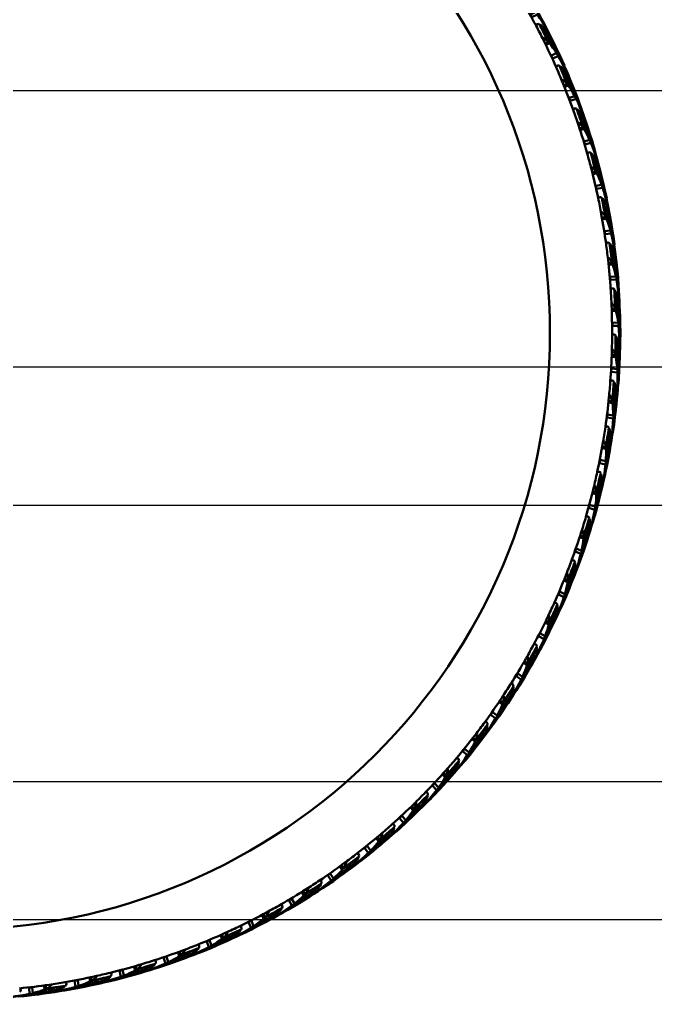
# Model space of a CAD drawing. Header units: millimetres. Extents: x -395 to 4905, y 2401 to 9404.
# Drawn here: x 4179.3 to 4409.3, y 5675.9 to 6029.7 of the extents above; entities that cross this region are included whole.
import ezdxf

# ---------------------------------------------------------------- set-up
doc = ezdxf.new("R2010")
doc.units = ezdxf.units.MM
doc.layers.add('Lineas', color=7, linetype='Continuous')
doc.layers.add('PDF2_Visible (ISO)', color=7, linetype='Continuous')

# ---------------------------------------------------------------- blocks, each defined once
blk = doc.blocks.new('*U11')
at = {"layer": 'Lineas'}
for p, q in [((-350, 25), (350, 25)), ((-350, -25), (350, -25))]:
    blk.add_line(p, q, dxfattribs=at)
blk = doc.blocks.new('*U12')
at = {"layer": 'Lineas', "color": 0, "linetype": 'ByBlock', "lineweight": -2, "transparency": 16777216}
for p in [(0, 3450), (0, 3300), (0, 3150)]:
    blk.add_blockref('*U11', p, dxfattribs=at)
blk = doc.blocks.new('Llanta')
at = {"layer": 'PDF2_Visible (ISO)', "lineweight": 50}
for points in [[(210.85, 111.19, 0.01129), (205.62, 120.6, 0.006136), (202.59, 125.61)], [(215.87, 107.52, 0.012753), (210.11, 118.39), (210.17, 118.39), (211, 117), (211.89, 115.41), (212.84, 113.69), (213.79, 111.92)], [(218.09, 96.22, 0.01129), (213.52, 105.97, 0.006136), (210.86, 111.17)], [(214.55, 108.93), (214.68, 109), (215.25, 108.04), (215.89, 107.03), (216.59, 105.89), (217.28, 104.62, -0.012272), (222.17, 93.82)], [(225.54, 81.06), (225.22, 81.25), (224.84, 81.25), (224.59, 81.06), (224.27, 80.74, -0.006136), (226.19, 75.22)], [(227.28, 81.02, -0.015365), (231.82, 66.9), (231.89, 66.9), (231.13, 69.5), (230.3, 71.92), (229.54, 74.27), (228.78, 76.42), (228.52, 76.36)], [(233.33, 48.76, 0.01129), (230.89, 59.24, 0.006136), (229.37, 64.89)], [(236.16, 32.36, 0.01129), (234.46, 42.99, 0.006136), (233.33, 48.74)], [(237.84, 15.82, 0.01129), (236.88, 26.54, 0.006136), (236.16, 32.34)], [(237.54, 32.11), (237.73, 32.17), (237.98, 31.73), (238.24, 31.15), (238.49, 30.52), (238.74, 29.69, -0.009707), (239.72, 20.4)], [(239.7, -0.97), (239.38, -0.72), (239.06, -0.59), (238.74, -0.59), (238.36, -0.85, -0.006136), (238.27, -6.71)], [(237.22, -23.31, 0.006136), (237.72, -17.48, 0.01129), (238.27, -6.73)], [(232.97, -50.39, 0.01129), (235.01, -39.82, 0.006136), (235.92, -34.04)], [(228.89, -66.51, 0.01129), (231.66, -56.11, 0.006136), (232.97, -50.41)], [(224.9, -82.88), (224.71, -82.5), (224.46, -82.31), (224.14, -82.24), (223.7, -82.31, 0.01129), (227.18, -72.13, 0.006136), (228.89, -66.54)], [(217.41, -97.72, 0.01129), (221.6, -87.8, 0.006136), (223.69, -82.34)], [(207.23, -117.79, 0.006136), (210.05, -112.66, 0.01129), (214.93, -103.06)], [(207.25, -117.74), (207.76, -117.04), (207.89, -117.48), (207.89, -118.12), (207.89, -118.81), (207.7, -119.58), (206.74, -118.94), (206.43, -119.45), (207.57, -120.21), (207.25, -121.16), (206.94, -122.12), (206.49, -123.26), (205.92, -124.4), (204.21, -123.2), (203.63, -124.15), (205.47, -125.42), (204.71, -126.88), (203.95, -128.4), (203, -129.99), (201.98, -131.7), (201.67, -131.45, -0.010116), (196.17, -139.49)], [(192.33, -140.8, 0.01129), (198.49, -131.97, 0.006136), (201.67, -127.06)], [(182.05, -153.87, 0.01129), (188.81, -145.49, 0.006136), (192.32, -140.81)], [(170.87, -166.19, 0.01129), (178.2, -158.31, 0.006136), (182.03, -153.89)], [(178.24, -158.31), (178.87, -157.67), (178.94, -158.12), (178.81, -158.75), (178.62, -159.39), (178.3, -160.15), (177.47, -159.32), (177.03, -159.77), (177.98, -160.78), (177.54, -161.61), (176.97, -162.5), (176.33, -163.45), (175.57, -164.53), (174.11, -162.94), (173.35, -163.77), (174.87, -165.42), (173.92, -166.69), (172.78, -167.96), (171.57, -169.36), (170.24, -170.82), (169.92, -170.5, -0.010116), (162.89, -177.22)], [(158.86, -177.71, 0.01129), (166.72, -170.35, 0.006136), (170.85, -166.21)], [(154.42, -181.58, -0.01129), (146.06, -188.37, -0.006136), (141.41, -191.89), (142.24, -191.39), (142.11, -191.89), (141.92, -192.47), (141.6, -193.04), (141.09, -193.74), (140.46, -192.72), (139.95, -193.1), (140.71, -194.24), (140.08, -194.94), (139.32, -195.77), (138.49, -196.53), (137.54, -197.42), (136.4, -195.58), (135.51, -196.28), (136.71, -198.18), (135.44, -199.2), (134.05, -200.21), (132.59, -201.36), (131, -202.5), (130.74, -202.12)], [(118.43, -206.86, 0.01129), (127.65, -201.3, 0.006136), (132.55, -198.11)], [(103.72, -214.62, 0.01129), (113.3, -209.72, 0.006136), (118.41, -206.87)], [(88.5, -221.33, 0.01129), (98.4, -217.11, 0.006136), (103.7, -214.63)], [(72.85, -226.96, 0.01129), (83.02, -223.44, 0.006136), (88.48, -221.34)], [(51.12, -232.82, 0.006136), (56.82, -231.5, 0.01129), (67.21, -228.69)], [(24.05, -237.15, 0.01129), (34.73, -235.83, 0.006136), (40.51, -234.9)]]:
    blk.add_lwpolyline(points, format="xyb", dxfattribs=at)
for points in [[(214.68, 108.93), (215.06, 109.06), (214.11, 110.84), (213.16, 112.42), (212.27, 113.89), (211.38, 115.22), (209.35, 114.2), (208.84, 115.22), (210.74, 116.17), (209.98, 117.19), (209.22, 118.08), (208.59, 118.9), (207.89, 119.6), (206.68, 119.03), (206.36, 119.54), (207.44, 120.11), (206.81, 120.62), (206.24, 121), (205.73, 121.25), (205.22, 121.44), (205.6, 120.62)], [(210.74, 111.41), (211.32, 111.73)], [(212.08, 111.66), (211.7, 111.79), (211.38, 111.73), (211.06, 111.54), (210.87, 111.22)], [(212.21, 111.41), (212.4, 111.47), (212.78, 111.22), (213.22, 110.77), (213.67, 110.27), (214.24, 109.57)], [(221.79, 93.69), (222.17, 93.82), (221.35, 95.6), (220.46, 97.25), (219.7, 98.77), (218.87, 100.17), (216.84, 99.35), (216.33, 100.36), (218.3, 101.19), (217.6, 102.27), (216.97, 103.22), (216.33, 104.11), (215.76, 104.81), (214.49, 104.3), (214.17, 104.87), (215.32, 105.31), (214.74, 105.89), (214.17, 106.33), (213.67, 106.65), (213.22, 106.84), (213.54, 105.95)], [(220.27, 98.52), (219.19, 101), (218.05, 103.28), (216.97, 105.5), (215.95, 107.54), (215.7, 107.41)], [(217.86, 103.47), (217.92, 103.47), (218.68, 101.95), (219.44, 100.36), (220.27, 98.58), (221.09, 96.74)], [(217.98, 96.49), (218.62, 96.68)], [(219.38, 96.62), (219, 96.74), (218.62, 96.74), (218.36, 96.55), (218.11, 96.23)], [(219.44, 96.36), (219.63, 96.42), (220.01, 96.11), (220.4, 95.6), (220.84, 95.09), (221.35, 94.39)], [(220.27, 98.52), (220.27, 98.52)], [(221.6, 93.69), (221.73, 93.76), (222.3, 92.81), (222.87, 91.73), (223.44, 90.52), (224.08, 89.19)], [(226.62, 82.96), (225.67, 85.44), (224.78, 87.85), (223.82, 90.08), (222.87, 92.23), (222.62, 92.11)], [(227.76, 77.95), (228.14, 78.08), (227.44, 79.92), (226.74, 81.63), (226.05, 83.22), (225.35, 84.68), (223.19, 83.98), (222.81, 85.06), (224.84, 85.69), (224.21, 86.84), (223.63, 87.85), (223.06, 88.74), (222.55, 89.5), (221.22, 89.06), (220.97, 89.69), (222.11, 90.01), (221.6, 90.65), (221.09, 91.15), (220.59, 91.47), (220.14, 91.66), (220.4, 90.84)], [(224.52, 87.98), (224.59, 88.04), (225.22, 86.46), (225.92, 84.81), (226.62, 82.96), (227.32, 81.06)], [(226.62, 82.96), (226.62, 82.96)], [(224.21, 81), (224.78, 81.19)], [(225.67, 80.81), (225.79, 80.87), (226.17, 80.49), (226.55, 80.04), (226.94, 79.41), (227.38, 78.71)], [(227.63, 78.01), (227.76, 78.01), (228.21, 77.06), (228.71, 75.98), (229.22, 74.71), (229.73, 73.38)], [(232.65, 61.88), (233.03, 62.01), (232.46, 63.85), (231.89, 65.63), (231.32, 67.28), (230.68, 68.74), (228.52, 68.23), (228.21, 69.31), (230.24, 69.82), (229.73, 70.96), (229.22, 72.04), (228.71, 72.93), (228.21, 73.76), (226.87, 73.44), (226.68, 74.01), (227.89, 74.33), (227.38, 74.96), (226.87, 75.47), (226.43, 75.85), (225.98, 76.11), (226.24, 75.22)], [(230.11, 72.11), (230.17, 72.17), (230.74, 70.52), (231.25, 68.81), (231.82, 66.96), (232.4, 65)], [(229.28, 65.19), (229.92, 65.31)], [(230.68, 65.12), (230.3, 65.31), (229.98, 65.38), (229.67, 65.19), (229.35, 64.93)], [(230.74, 64.87), (230.94, 64.93), (231.25, 64.55), (231.57, 64.04), (231.95, 63.41), (232.33, 62.65)], [(236.4, 45.5), (236.84, 45.57), (236.33, 47.47), (235.89, 49.31), (235.44, 50.96), (234.94, 52.49), (232.71, 52.11), (232.46, 53.19), (234.55, 53.57), (234.11, 54.77), (233.67, 55.85), (233.28, 56.81), (232.84, 57.69), (231.44, 57.44), (231.32, 58.08), (232.52, 58.27), (232.01, 58.96), (231.57, 59.47), (231.19, 59.92), (230.74, 60.17), (230.87, 59.28)], [(232.52, 61.95), (232.65, 61.95), (233.03, 60.93), (233.41, 59.79), (233.86, 58.58), (234.3, 57.19)], [(235.95, 50.58), (235.38, 53.19), (234.81, 55.73), (234.17, 58.08), (233.54, 60.3), (233.28, 60.23)], [(234.62, 55.92), (234.62, 55.92)], [(236.4, 48.61), (235.95, 50.65), (235.51, 52.49), (235.06, 54.27), (234.62, 55.92)], [(235.95, 50.58), (235.95, 50.58)], [(233.28, 49.06), (233.92, 49.12)], [(234.62, 48.87), (234.3, 49.12), (233.98, 49.12), (233.67, 49.06), (233.35, 48.74)], [(234.68, 48.61), (234.87, 48.68), (235.19, 48.23), (235.51, 47.73), (235.82, 47.09), (236.14, 46.33)], [(239, 28.93), (239.44, 28.93), (239.06, 30.9), (238.74, 32.74), (238.43, 34.39), (238.05, 35.98), (235.82, 35.73), (235.63, 36.87), (237.73, 37.06), (237.41, 38.33), (237.03, 39.41), (236.65, 40.42), (236.27, 41.31), (234.94, 41.12), (234.81, 41.76), (236.01, 41.88), (235.57, 42.58), (235.19, 43.15), (234.81, 43.6), (234.36, 43.92), (234.49, 43.03)], [(236.27, 45.57), (236.4, 45.57), (236.71, 44.55), (237.03, 43.41), (237.35, 42.08), (237.73, 40.68)], [(238.94, 34.01), (238.49, 36.68), (238.11, 39.22), (237.67, 41.57), (237.22, 43.85), (236.9, 43.79)], [(237.92, 39.41), (237.98, 39.41), (238.3, 37.76), (238.62, 35.98), (238.94, 34.08), (239.19, 32.04)], [(236.14, 32.61), (236.78, 32.68)], [(237.48, 32.42), (237.16, 32.61), (236.84, 32.68), (236.52, 32.61), (236.21, 32.36)], [(238.94, 34.01), (238.94, 34.01)], [(238.87, 29), (239, 29), (239.25, 27.92), (239.51, 26.77), (239.76, 25.44), (239.95, 23.98)], [(240.46, 12.17), (240.84, 12.17), (240.65, 14.14), (240.46, 15.98), (240.21, 17.69), (239.95, 19.28), (237.73, 19.22), (237.6, 20.36), (239.76, 20.42), (239.51, 21.63), (239.19, 22.77), (238.87, 23.79), (238.55, 24.74), (237.22, 24.68), (237.16, 25.31), (238.36, 25.31), (237.98, 26.07), (237.6, 26.65), (237.22, 27.15), (236.84, 27.47), (236.9, 26.52)], [(240.71, 17.25), (240.52, 19.92), (240.27, 22.52), (239.95, 24.93), (239.7, 27.22), (239.38, 27.15)], [(240.08, 22.71), (240.14, 22.71), (240.33, 21.06), (240.52, 19.22), (240.71, 17.31), (240.84, 15.28)], [(239.19, 15.73), (238.87, 16.04), (238.55, 16.11), (238.17, 16.04), (237.86, 15.79)], [(237.86, 16.11), (238.49, 16.11)], [(239.19, 15.47), (239.38, 15.47), (239.63, 15.03), (239.82, 14.46), (240.08, 13.82), (240.27, 13)], [(240.71, 17.25), (240.71, 17.25)], [(238.17, 9.95), (238.17, 10.84), (238.55, 10.52), (238.87, 10.01), (239.25, 9.38), (239.51, 8.61), (238.3, 8.68), (238.36, 8.04), (239.7, 7.98), (239.95, 7.09), (240.21, 6.07), (240.4, 4.93), (240.59, 3.66), (238.49, 3.73), (238.49, 2.58), (240.71, 2.52), (240.84, 0.93), (240.97, -0.85), (241.09, -2.69), (241.09, -4.66), (240.71, -4.66)], [(240.27, 12.23), (240.4, 12.23), (240.59, 11.15), (240.78, 9.95), (240.9, 8.68), (241.03, 7.22)], [(241.35, 0.42), (241.28, 3.09), (241.22, 5.69), (241.16, 8.11), (240.97, 10.39), (240.71, 10.39)], [(241.09, 5.88), (241.16, 5.88), (241.22, 4.23), (241.28, 2.39), (241.35, 0.49), (241.35, -1.54)], [(241.35, 0.42), (241.35, 0.42)], [(238.36, -0.53), (239, -0.59)], [(239.7, -1.23), (239.89, -1.23), (240.08, -1.73), (240.27, -2.31), (240.46, -3), (240.59, -3.83)], [(238.3, -6.69), (238.36, -5.8), (238.74, -6.18), (239, -6.69), (239.32, -7.32), (239.57, -8.08), (238.36, -7.96), (238.36, -8.59), (239.7, -8.72), (239.89, -9.67), (240.01, -10.69), (240.14, -11.89), (240.27, -13.16), (238.11, -12.91), (238.05, -14.05), (240.33, -14.31), (240.33, -15.89), (240.33, -17.61), (240.27, -19.51), (240.21, -21.48), (239.76, -21.42)], [(240.59, -4.53), (240.71, -4.53), (240.78, -5.61), (240.9, -6.81), (240.97, -8.15), (240.97, -9.61)], [(240.78, -16.4), (240.9, -13.73), (241.03, -11.2), (241.09, -8.72), (241.16, -6.43), (240.84, -6.43)], [(240.9, -10.94), (240.97, -10.94), (240.9, -12.59), (240.84, -14.43), (240.78, -16.34), (240.65, -18.43)], [(239, -17.67), (238.74, -17.35), (238.43, -17.23), (238.11, -17.29), (237.73, -17.42)], [(237.79, -17.16), (238.43, -17.23)], [(240.78, -16.4), (240.78, -16.4)], [(239, -17.93), (239.19, -17.99), (239.38, -18.43), (239.51, -19.07), (239.63, -19.77), (239.76, -20.59)], [(237.22, -23.26), (237.41, -22.37), (237.73, -22.81), (237.98, -23.32), (238.17, -23.96), (238.36, -24.78), (237.22, -24.59), (237.16, -25.16), (238.49, -25.42), (238.62, -26.37), (238.68, -27.45), (238.74, -28.59), (238.74, -29.86), (236.65, -29.54), (236.52, -30.62), (238.74, -31), (238.62, -32.66), (238.49, -34.37), (238.36, -36.21), (238.11, -38.18), (237.73, -38.12)], [(239, -33.16), (239.06, -33.16), (239.38, -30.5), (239.7, -27.96), (239.89, -25.54), (240.08, -23.2), (239.82, -23.2)], [(239.63, -21.29), (239.76, -21.35), (239.82, -22.43), (239.82, -23.64), (239.76, -24.97), (239.7, -26.43)], [(239.57, -27.7), (239.63, -27.7), (239.44, -29.42), (239.25, -31.2), (239.06, -33.1), (238.74, -35.13)], [(237.22, -34.31), (236.97, -33.99), (236.65, -33.86), (236.33, -33.86), (235.95, -33.99)], [(236.01, -33.73), (236.59, -33.8)], [(237.16, -34.56), (237.35, -34.62), (237.48, -35.13), (237.6, -35.7), (237.67, -36.4), (237.73, -37.23)], [(235.06, -39.77), (235.25, -38.88), (235.51, -39.32), (235.76, -39.83), (235.95, -40.53), (236.08, -41.35), (234.94, -41.04), (234.81, -41.67), (236.14, -41.99), (236.21, -42.94), (236.21, -44.02), (236.14, -45.16), (236.08, -46.43), (234.05, -45.93), (233.79, -47.07), (235.95, -47.58), (235.76, -49.23), (235.57, -50.94), (235.25, -52.72), (234.87, -54.69), (234.49, -54.56)], [(237.6, -37.99), (237.73, -37.99), (237.67, -39.07), (237.6, -40.27), (237.48, -41.61), (237.28, -43.07)], [(236.14, -49.74), (236.65, -47.13), (237.16, -44.59), (237.54, -42.18), (237.92, -39.89), (237.6, -39.89)], [(237.03, -44.34), (237.09, -44.34), (236.84, -46.05), (236.52, -47.83), (236.14, -49.74), (235.7, -51.7)], [(233.03, -50.12), (233.67, -50.24)], [(234.24, -50.75), (234.05, -50.43), (233.73, -50.24), (233.41, -50.24), (233.03, -50.37)], [(234.17, -51.07), (234.36, -51.07), (234.49, -51.58), (234.55, -52.21), (234.55, -52.91), (234.55, -53.74)], [(236.14, -49.74), (236.14, -49.74)], [(231.7, -56.08), (231.95, -55.2), (232.21, -55.64), (232.4, -56.21), (232.52, -56.91), (232.65, -57.74), (231.51, -57.35), (231.32, -57.93), (232.65, -58.37), (232.65, -59.32), (232.59, -60.4), (232.46, -61.54), (232.27, -62.81), (230.24, -62.18), (229.92, -63.26), (232.08, -63.96), (231.76, -65.54), (231.44, -67.2), (231, -69.04), (230.49, -70.94), (230.11, -70.81)], [(232.08, -66.12), (232.84, -63.51), (233.48, -61.04), (234.05, -58.69), (234.55, -56.4), (234.24, -56.34)], [(234.36, -54.43), (234.49, -54.5), (234.36, -55.58), (234.17, -56.78), (233.98, -58.12), (233.73, -59.51)], [(233.35, -60.78), (233.41, -60.78), (233.03, -62.43), (232.59, -64.21), (232.08, -66.05), (231.51, -68.02)], [(230.11, -67.01), (229.92, -66.62), (229.67, -66.43), (229.35, -66.37), (228.9, -66.5)], [(228.97, -66.24), (229.6, -66.43)], [(232.08, -66.12), (232.08, -66.12)], [(229.98, -70.69), (230.11, -70.69), (229.92, -71.77), (229.67, -72.97), (229.35, -74.24), (228.97, -75.64)], [(230.05, -67.26), (230.24, -67.32), (230.3, -67.83), (230.3, -68.4), (230.3, -69.16), (230.24, -69.99)], [(227.19, -72.08), (227.57, -71.26), (227.76, -71.7), (227.95, -72.27), (228.01, -72.97), (228.01, -73.8), (226.94, -73.35), (226.74, -73.93), (228.01, -74.43), (227.95, -75.39), (227.76, -76.47), (227.57, -77.61), (227.32, -78.88), (225.35, -78.05), (224.97, -79.13), (227.06, -79.96), (226.62, -81.54), (226.17, -83.2), (225.6, -84.97), (224.97, -86.81), (224.59, -86.69)], [(226.94, -82.12), (227.82, -79.58), (228.65, -77.16), (229.35, -74.81), (230.05, -72.66), (229.73, -72.53)], [(228.59, -76.91), (228.65, -76.91), (228.14, -78.56), (227.57, -80.27), (226.94, -82.12), (226.24, -84.02)], [(223.82, -82.05), (224.4, -82.31)], [(224.78, -83.13), (224.97, -83.2), (225.03, -83.7), (224.97, -84.34), (224.9, -85.04), (224.78, -85.86)], [(226.94, -82.12), (226.94, -82.12)], [(221.6, -87.77), (222.05, -86.94), (222.24, -87.45), (222.3, -88.02), (222.36, -88.72), (222.3, -89.54), (221.28, -88.97), (221.03, -89.61), (222.24, -90.18), (222.11, -91.13), (221.92, -92.15), (221.6, -93.29), (221.28, -94.56), (219.38, -93.61), (218.94, -94.62), (220.9, -95.64), (220.4, -97.16), (219.82, -98.75), (219.13, -100.47), (218.36, -102.31), (217.98, -102.12)], [(220.65, -97.74), (221.73, -95.32), (222.68, -92.91), (223.57, -90.69), (224.4, -88.47), (224.14, -88.4)], [(224.52, -86.56), (224.59, -86.56), (224.33, -87.64), (224.01, -88.78), (223.63, -90.05), (223.13, -91.45)], [(222.62, -92.66), (222.68, -92.66), (222.11, -94.24), (221.41, -95.96), (220.65, -97.74), (219.82, -99.58)], [(218.55, -98.37), (218.43, -97.99), (218.17, -97.74), (217.86, -97.67), (217.41, -97.67)], [(217.54, -97.48), (218.11, -97.74)], [(218.43, -98.62), (218.62, -98.69), (218.62, -99.2), (218.55, -99.83), (218.43, -100.53), (218.24, -101.29)], [(220.65, -97.74), (220.65, -97.74)], [(214.94, -103.01), (215.44, -102.24), (215.57, -102.69), (215.63, -103.32), (215.63, -104.02), (215.57, -104.78), (214.49, -104.21), (214.24, -104.78), (215.44, -105.48), (215.19, -106.37), (214.94, -107.39), (214.55, -108.53), (214.11, -109.74), (212.27, -108.66), (211.76, -109.67), (213.73, -110.81), (213.09, -112.28), (212.4, -113.86), (211.57, -115.51), (210.68, -117.29), (210.36, -117.1)], [(217.92, -101.99), (218.05, -102.05), (217.67, -103.07), (217.28, -104.21), (216.78, -105.48), (216.21, -106.81)], [(213.28, -112.91), (214.49, -110.56), (215.63, -108.21), (216.71, -106.05), (217.67, -103.96), (217.41, -103.83)], [(215.63, -107.96), (215.7, -107.96), (215, -109.55), (214.17, -111.13), (213.28, -112.85), (212.33, -114.69)], [(211.19, -113.35), (211.06, -112.97), (210.81, -112.72), (210.49, -112.59), (210.11, -112.66)], [(210.24, -112.4), (210.81, -112.72)], [(213.28, -112.91), (213.28, -112.91)], [(211.06, -113.61), (211.19, -113.67), (211.19, -114.18), (211.06, -114.81), (210.87, -115.51), (210.62, -116.28)], [(204.9, -127.51), (206.3, -125.23), (207.57, -123.01), (208.78, -120.91), (209.92, -118.88), (209.67, -118.75)], [(210.3, -116.97), (210.36, -117.04), (209.98, -117.99), (209.47, -119.13), (208.9, -120.34), (208.27, -121.61)], [(207.57, -122.75), (207.63, -122.75), (206.81, -124.28), (205.92, -125.8), (204.9, -127.45), (203.82, -129.23)], [(202.74, -127.83), (202.62, -127.45), (202.43, -127.2), (202.11, -127.01), (201.73, -127.01)], [(201.86, -126.75), (202.43, -127.13)], [(202.62, -128.08), (202.74, -128.15), (202.68, -128.66), (202.55, -129.23), (202.3, -129.93), (201.98, -130.69)], [(204.9, -127.51), (204.9, -127.51)], [(198.55, -131.96), (199.13, -131.2), (199.19, -131.7), (199.19, -132.28), (199.06, -132.97), (198.87, -133.8), (197.92, -133.04), (197.54, -133.55), (198.68, -134.43), (198.3, -135.32), (197.86, -136.28), (197.35, -137.35), (196.78, -138.43), (195.13, -137.16), (194.43, -138.05), (196.21, -139.45), (195.38, -140.85), (194.49, -142.31), (193.47, -143.83), (192.33, -145.48), (192.01, -145.23)], [(195.51, -141.48), (197.03, -139.32), (198.49, -137.23), (199.82, -135.13), (201.09, -133.23), (200.84, -133.04)], [(201.6, -131.32), (201.73, -131.39), (201.22, -132.4), (200.65, -133.42), (200.01, -134.62), (199.25, -135.83)], [(198.49, -136.91), (198.55, -136.97), (197.67, -138.37), (196.59, -139.89), (195.51, -141.48), (194.3, -143.13)], [(193.35, -141.67), (193.28, -141.29), (193.09, -140.97), (192.78, -140.85), (192.4, -140.78)], [(192.52, -140.53), (193.03, -140.97)], [(195.51, -141.48), (195.51, -141.48)], [(188.84, -145.48), (189.47, -144.78), (189.54, -145.29), (189.47, -145.86), (189.28, -146.56), (189.03, -147.32), (188.14, -146.56), (187.76, -147.01), (188.78, -147.96), (188.4, -148.78), (187.89, -149.74), (187.32, -150.75), (186.62, -151.83), (185.03, -150.43), (184.33, -151.32), (185.98, -152.78), (185.09, -154.12), (184.08, -155.51), (182.94, -156.97), (181.73, -158.56), (181.41, -158.24)], [(193.16, -141.86), (193.28, -141.99), (193.22, -142.5), (193.03, -143.07), (192.78, -143.7), (192.4, -144.47)], [(185.16, -154.75), (185.16, -154.82), (186.87, -152.72), (188.46, -150.69), (189.92, -148.78), (191.32, -146.94), (191.06, -146.75)], [(191.95, -145.1), (192.01, -145.16), (191.51, -146.12), (190.87, -147.13), (190.11, -148.21), (189.28, -149.42)], [(188.46, -150.43), (188.52, -150.5), (187.51, -151.83), (186.36, -153.23), (185.16, -154.75), (183.82, -156.34)], [(182.81, -155.01), (182.94, -155.13), (182.81, -155.64), (182.55, -156.21), (182.24, -156.85), (181.86, -157.55)], [(183, -154.82), (182.94, -154.37), (182.81, -154.12), (182.49, -153.93), (182.11, -153.86)], [(182.24, -153.61), (182.74, -154.05)], [(181.35, -158.12), (181.47, -158.18), (180.84, -159.07), (180.14, -160.09), (179.32, -161.1), (178.43, -162.24)], [(173.86, -167.32), (173.92, -167.32), (175.76, -165.35), (177.47, -163.51), (179.06, -161.67), (180.59, -159.89), (180.4, -159.7)], [(171.76, -167.2), (171.7, -166.75), (171.57, -166.5), (171.32, -166.24), (170.93, -166.18)], [(171.13, -165.99), (171.57, -166.43)], [(177.54, -163.2), (177.54, -163.26), (176.46, -164.53), (175.25, -165.86), (173.92, -167.26), (172.52, -168.78)], [(166.74, -170.31), (167.44, -169.74), (167.44, -170.24), (167.32, -170.82), (167.06, -171.45), (166.68, -172.21), (165.92, -171.32), (165.47, -171.7), (166.36, -172.78), (165.86, -173.61), (165.22, -174.43), (164.52, -175.39), (163.7, -176.34), (162.3, -174.75), (161.47, -175.51), (162.93, -177.23), (161.86, -178.37), (160.65, -179.64), (159.32, -180.91), (157.86, -182.31), (157.6, -181.99)], [(171.57, -167.39), (171.7, -167.51), (171.51, -167.96), (171.25, -168.53), (170.87, -169.16), (170.43, -169.86)], [(161.79, -179.07), (163.76, -177.23), (165.6, -175.45), (167.38, -173.74), (168.97, -172.09), (168.78, -171.89)], [(169.92, -170.37), (169.98, -170.43), (169.28, -171.32), (168.52, -172.28), (167.63, -173.23), (166.68, -174.31)], [(165.73, -175.2), (165.73, -175.26), (164.52, -176.47), (163.25, -177.67), (161.86, -179.01), (160.33, -180.4)], [(159.44, -178.94), (159.57, -179.07), (159.38, -179.51), (159.06, -180.09), (158.68, -180.66), (158.17, -181.29)], [(159.63, -178.75), (159.7, -178.37), (159.57, -178.05), (159.32, -177.8), (158.87, -177.67)], [(159.13, -177.48), (159.51, -177.99)], [(161.79, -179.07), (161.79, -179.07)], [(154.49, -181.55), (155.19, -181.04), (155.19, -181.48), (155, -182.05), (154.68, -182.69), (154.3, -183.39), (153.6, -182.43), (153.09, -182.88), (153.92, -183.96), (153.35, -184.72), (152.65, -185.55), (151.89, -186.43), (151, -187.32), (149.73, -185.61), (148.84, -186.31), (150.17, -188.15), (149.03, -189.23), (147.7, -190.37), (146.3, -191.58), (144.78, -192.85), (144.52, -192.53)], [(148.9, -189.86), (151, -188.21), (152.97, -186.56), (154.87, -185.04), (156.59, -183.45), (156.4, -183.26)], [(157.6, -181.8), (157.67, -181.93), (156.97, -182.69), (156.08, -183.58), (155.13, -184.53), (154.11, -185.48)], [(153.09, -186.31), (153.09, -186.37), (151.82, -187.51), (150.43, -188.66), (148.97, -189.86), (147.32, -191.13)], [(146.55, -189.61), (146.68, -189.8), (146.43, -190.24), (146.11, -190.75), (145.66, -191.26), (145.09, -191.89)], [(146.81, -189.48), (146.87, -189.04), (146.74, -188.72), (146.49, -188.47), (146.11, -188.34)], [(146.36, -188.15), (146.68, -188.72)], [(148.9, -189.86), (148.9, -189.86)], [(135.32, -199.83), (137.54, -198.31), (139.57, -196.78), (141.54, -195.39), (143.38, -193.93), (143.25, -193.74)], [(144.52, -192.34), (144.59, -192.47), (143.82, -193.23), (142.93, -194.05), (141.92, -194.88), (140.78, -195.83)], [(133.22, -199.26), (133.28, -198.82), (133.22, -198.5), (132.97, -198.24), (132.65, -198.05)], [(132.84, -197.93), (133.22, -198.43)], [(139.7, -196.53), (139.76, -196.59), (138.36, -197.61), (136.9, -198.69), (135.32, -199.77), (133.66, -200.91)], [(127.7, -201.29), (128.52, -200.85), (128.39, -201.36), (128.14, -201.86), (127.76, -202.43), (127.25, -203.07), (126.68, -202.05), (126.17, -202.37), (126.81, -203.58), (126.11, -204.28), (125.35, -204.97), (124.46, -205.74), (123.44, -206.5), (122.43, -204.66), (121.47, -205.23), (122.55, -207.2), (121.22, -208.15), (119.76, -209.1), (118.24, -210.12), (116.52, -211.13), (116.33, -210.75)], [(132.97, -199.39), (133.09, -199.51), (132.84, -199.96), (132.46, -200.47), (131.95, -200.97), (131.38, -201.55)], [(135.32, -199.83), (135.32, -199.83)], [(121.03, -208.78), (123.32, -207.39), (125.54, -206.05), (127.57, -204.78), (129.54, -203.51), (129.35, -203.26)], [(130.74, -201.99), (130.81, -202.05), (129.98, -202.75), (129.03, -203.51), (127.95, -204.34), (126.74, -205.16)], [(118.74, -208.15), (118.87, -208.34), (118.55, -208.72), (118.17, -209.23), (117.6, -209.67), (117.03, -210.24)], [(119, -208.02), (119.13, -207.64), (119.06, -207.32), (118.87, -207.07), (118.49, -206.82)], [(118.74, -206.69), (119, -207.26)], [(125.66, -205.8), (125.66, -205.86), (124.27, -206.82), (122.74, -207.77), (121.09, -208.72), (119.32, -209.74)], [(113.35, -209.67), (114.17, -209.36), (114.05, -209.8), (113.73, -210.31), (113.35, -210.88), (112.78, -211.45), (112.27, -210.37), (111.76, -210.69), (112.27, -211.96), (111.57, -212.59), (110.74, -213.23), (109.79, -213.93), (108.71, -214.63), (107.89, -212.72), (106.87, -213.23), (107.76, -215.26), (106.43, -216.09), (104.9, -216.97), (103.25, -217.8), (101.54, -218.75), (101.35, -218.37)], [(106.17, -216.72), (108.59, -215.51), (110.87, -214.31), (112.97, -213.16), (115, -212.02), (114.87, -211.77)], [(116.33, -210.63), (116.39, -210.69), (115.51, -211.32), (114.49, -212.02), (113.41, -212.72), (112.14, -213.48)], [(121.03, -208.78), (121.03, -208.78)], [(104.2, -215.83), (104.33, -215.45), (104.27, -215.13), (104.08, -214.82), (103.76, -214.63)], [(104.01, -214.5), (104.27, -215.07)], [(104.39, -217.55), (106.24, -216.66), (107.95, -215.83), (109.54, -214.94), (111, -214.12)], [(111, -214.12), (111, -214.12)], [(98.43, -217.1), (99.32, -216.78), (99.12, -217.23), (98.81, -217.74), (98.36, -218.24), (97.73, -218.82), (97.35, -217.74), (96.78, -217.99), (97.22, -219.26), (96.46, -219.83), (95.57, -220.4), (94.62, -221.04), (93.47, -221.67), (92.78, -219.7), (91.76, -220.15), (92.52, -222.24), (91.06, -223.01), (89.54, -223.7), (87.82, -224.53), (86.05, -225.29), (85.86, -224.91)], [(90.81, -223.58), (93.28, -222.56), (95.63, -221.55), (97.86, -220.53), (99.95, -219.51), (99.82, -219.26)], [(101.35, -218.18), (101.41, -218.31), (100.52, -218.88), (99.44, -219.51), (98.3, -220.15), (96.97, -220.78)], [(103.95, -215.96), (104.01, -216.15), (103.7, -216.53), (103.25, -216.91), (102.74, -217.42), (102.05, -217.86)], [(106.17, -216.72), (106.17, -216.72)], [(88.65, -222.69), (88.71, -222.82), (88.33, -223.2), (87.89, -223.64), (87.32, -224.02), (86.62, -224.47)], [(88.9, -222.56), (89.03, -222.18), (89.03, -221.86), (88.84, -221.55), (88.52, -221.29)], [(88.78, -221.23), (89.03, -221.8)], [(95.76, -221.29), (95.82, -221.36), (94.3, -222.05), (92.65, -222.82), (90.87, -223.58), (88.97, -224.34)], [(83.06, -223.45), (83.95, -223.2), (83.7, -223.64), (83.38, -224.09), (82.87, -224.59), (82.24, -225.1), (81.92, -223.96), (81.35, -224.21), (81.73, -225.48), (80.9, -226.05), (80.01, -226.56), (78.93, -227.13), (77.79, -227.7), (77.22, -225.61), (76.14, -225.99), (76.78, -228.15), (75.32, -228.78), (73.66, -229.42), (71.95, -230.05), (70.11, -230.75), (69.98, -230.31)], [(75, -229.36), (77.54, -228.53), (79.95, -227.64), (82.24, -226.82), (84.39, -225.99), (84.27, -225.74)], [(85.92, -224.72), (85.92, -224.85), (84.97, -225.36), (83.89, -225.86), (82.68, -226.43), (81.35, -227.01)], [(90.81, -223.58), (90.81, -223.58)], [(67.25, -228.66), (68.14, -228.47), (67.95, -228.91), (67.51, -229.36), (67, -229.8), (66.36, -230.31), (66.11, -229.16), (65.47, -229.29), (65.79, -230.63), (64.97, -231.13), (64.01, -231.58), (62.93, -232.09), (61.73, -232.53), (61.28, -230.5), (60.2, -230.75), (60.65, -232.97), (59.12, -233.48), (57.47, -233.99), (55.7, -234.56), (53.85, -235.07), (53.73, -234.63)], [(72.9, -228.34), (72.97, -228.47), (72.59, -228.85), (72.08, -229.23), (71.44, -229.55), (70.74, -229.99)], [(73.16, -228.21), (73.35, -227.9), (73.35, -227.51), (73.22, -227.26), (72.9, -226.94)], [(80.14, -227.45), (80.14, -227.51), (78.55, -228.09), (76.84, -228.72), (75, -229.36), (73.09, -229.99)], [(73.16, -226.88), (73.35, -227.51)], [(75, -229.36), (75, -229.36)], [(51.19, -232.78), (52.08, -232.66), (51.76, -233.1), (51.38, -233.55), (50.81, -233.93), (50.11, -234.37), (49.92, -233.17), (49.35, -233.29), (49.54, -234.69), (48.65, -235.07), (47.7, -235.51), (46.55, -235.9), (45.35, -236.28), (45.09, -234.18), (43.95, -234.37), (44.27, -236.59), (42.74, -237.04), (41.03, -237.42), (39.25, -237.86), (37.28, -238.24), (37.22, -237.8)], [(56.78, -232.85), (56.84, -233.04), (56.39, -233.36), (55.89, -233.67), (55.25, -233.99), (54.49, -234.37)], [(64.08, -232.47), (64.08, -232.53), (62.43, -233.04), (60.71, -233.55), (58.87, -234.05), (56.84, -234.5)], [(57.03, -232.78), (57.22, -232.4), (57.28, -232.09), (57.16, -231.77), (56.9, -231.51)], [(57.16, -231.39), (57.28, -232.02)], [(58.81, -234.05), (61.41, -233.36), (63.89, -232.66), (66.24, -232.02), (68.39, -231.32), (68.33, -231.01)], [(70.05, -230.18), (70.05, -230.31), (69.03, -230.75), (67.95, -231.2), (66.68, -231.64), (65.28, -232.15)], [(34.81, -235.83), (35.7, -235.77), (35.38, -236.15), (34.93, -236.53), (34.36, -236.91), (33.66, -237.29), (33.54, -236.09), (32.9, -236.21), (33.03, -237.55), (32.14, -237.93), (31.12, -238.24), (29.98, -238.56), (28.78, -238.88), (28.65, -236.78), (27.51, -236.91), (27.63, -239.13), (26.05, -239.45), (24.39, -239.7), (22.55, -240.02), (20.58, -240.28), (20.58, -239.83)], [(40.39, -236.21), (40.39, -236.4), (40.01, -236.72), (39.44, -236.97), (38.81, -237.29), (38.05, -237.55)], [(47.7, -236.4), (47.7, -236.47), (46.05, -236.85), (44.27, -237.17), (42.36, -237.55), (40.33, -237.93)], [(40.65, -236.21), (40.9, -235.83), (40.97, -235.51), (40.84, -235.2), (40.58, -234.88)], [(40.84, -234.82), (40.97, -235.45)], [(42.3, -237.55), (44.97, -237.1), (47.51, -236.59), (49.85, -236.02), (52.14, -235.51), (52.08, -235.26)], [(53.79, -234.5), (53.79, -234.63), (52.78, -235.01), (51.63, -235.39), (50.36, -235.77), (48.97, -236.15)], [(58.81, -234.05), (58.81, -234.05)], [(31.06, -239.13), (31.06, -239.2), (29.41, -239.45), (27.63, -239.7), (25.73, -239.96), (23.63, -240.15)], [(24.08, -238.43), (24.33, -238.12), (24.46, -237.8), (24.33, -237.48), (24.14, -237.17)], [(24.39, -237.1), (24.39, -237.74)], [(25.66, -239.96), (28.33, -239.64), (30.87, -239.32), (33.28, -238.94), (35.57, -238.56), (35.51, -238.31)], [(25.66, -239.96), (25.66, -239.96)], [(37.28, -237.67), (37.35, -237.8), (36.27, -238.12), (35.12, -238.37), (33.79, -238.69), (32.39, -238.94)], [(42.3, -237.55), (42.3, -237.55)]]:
    blk.add_lwpolyline(points, dxfattribs=at)
blk.add_circle((-0.02, 0.01), 215.91, dxfattribs=at)
for centre, radius, start, end in [((-0.03, 0.01), 241.18, 26.8889, 29.7013), ((-0.02, 0.01), 239.66, 26.0648, 27.7622), ((0, 0.02), 239.82, 25.9114, 27.6968), ((-0.02, 0.01), 241.31, 24.0989, 27.6199), ((-0.03, 0.01), 240.62, 24.8623, 27.087), ((-0.01, 0.02), 240.72, 24.5928, 26.9111), ((-0.01, 0.02), 241.16, 22.4725, 25.395), ((-0.03, 0), 238.4, 22.3902, 23.7963), ((-0.02, 0.01), 239.66, 22.0606, 23.758), ((0, 0.02), 239.82, 21.907, 23.6924), ((-0.02, 0.01), 241.31, 20.0995, 23.6205), ((-0.03, 0.01), 240.62, 20.8634, 23.088), ((-0.01, 0.02), 240.72, 20.5936, 22.9119), ((-0.01, 0.01), 238.38, 19.797, 22.3844), ((-0.03, 0.01), 241.19, 18.891, 21.7034), ((-0.01, 0.01), 241.17, 18.4736, 21.3961), ((-0.02, 0.01), 239.66, 18.0616, 19.759), ((0, 0.02), 239.82, 17.9075, 19.693), ((-0.03, 0.01), 240.62, 16.8586, 19.0832), ((-0.01, 0.01), 240.72, 16.5892, 18.9074), ((-0.01, 0.01), 238.38, 15.7981, 18.3855), ((-0.03, 0.01), 241.19, 14.8921, 17.7045), ((-0.01, 0.01), 241.16, 14.4692, 17.3917), ((-0.02, 0.01), 239.66, 14.0624, 15.7598), ((0, 0.02), 239.82, 13.909, 15.6944), ((-0.02, 0.01), 241.31, 12.096, 15.6171), ((-0.03, 0.01), 240.62, 12.8594, 15.084), ((-0.01, 0.01), 240.72, 12.5903, 14.9086), ((-0.03, 0.01), 241.19, 10.8927, 13.7051), ((-0.01, 0.01), 241.16, 10.4699, 13.3924), ((-0.02, 0.01), 239.66, 10.0635, 11.7609), ((0, 0.01), 239.82, 9.9099, 11.6954), ((-0.03, 0.01), 240.62, 8.8605, 11.0851), ((-0.02, 0.01), 241.31, 8.0971, 11.6182), ((-0.01, 0.01), 240.72, 8.5915, 10.9097), ((-0.03, 0.01), 241.19, 6.8938, 9.7062), ((-0.01, 0.01), 241.17, 6.4709, 9.3934), ((-0.02, 0.01), 239.66, 6.0646, 7.7619), ((0, 0.01), 239.82, 5.9108, 7.6963), ((-0.02, 0.01), 241.31, 4.098, 7.619), ((-0.01, 0.01), 240.72, 4.5919, 6.9101), ((-0.03, 0.01), 241.19, 2.8895, 5.7019), ((-0.01, 0.01), 241.17, 2.4719, 5.3944), ((-0.03, 0.01), 238.4, 2.3894, 3.7956), ((-0.02, 0.01), 239.66, 2.0653, 3.7627), ((0, 0.01), 239.82, 1.9117, 3.6972), ((-0.02, 0.01), 241.31, 0.0992, 3.6203), ((-0.03, 0.01), 240.62, 0.8623, 3.0869), ((-0.01, 0.01), 240.72, 0.5929, 2.9111), ((-0.01, 0.01), 238.37, 359.7966, 2.3839), ((-0.03, 0.01), 241.19, 358.885, 1.6973), ((-0.01, 0.01), 241.16, 358.4671, 1.3896), ((-0.02, 0.01), 239.66, 358.0555, 359.7529), ((0, 0.01), 239.82, 357.9014, 359.6868), ((-0.02, 0.01), 241.31, 356.0947, 359.6157), ((-0.03, 0.01), 240.62, 356.858, 359.0826), ((-0.01, 0.01), 240.72, 356.5888, 358.907), ((-0.03, 0.01), 241.19, 354.8859, 357.6983), ((-0.01, 0.01), 241.16, 354.468, 357.3905), ((-0.02, 0.01), 239.66, 354.0563, 355.7536), ((0, 0.01), 239.82, 353.9025, 355.688), ((-0.03, 0.01), 240.62, 352.8533, 355.0779), ((-0.02, 0.01), 241.31, 352.09, 355.611), ((-0.01, 0.01), 238.38, 351.793, 354.3803), ((-0.01, 0.01), 240.72, 352.5841, 354.9023), ((-0.01, 0.01), 241.16, 350.4637, 353.3862), ((-0.03, 0.01), 241.19, 350.8871, 353.6995), ((-0.02, 0.01), 239.66, 350.0574, 351.7548), ((-0.02, 0.01), 241.31, 348.091, 351.6121), ((0, 0.01), 239.82, 349.9033, 351.6887), ((-0.01, 0.01), 240.72, 348.5851, 350.9033), ((-0.03, 0.01), 240.62, 348.8545, 351.0792), ((-0.01, 0.01), 241.17, 346.4649, 349.3874), ((-0.03, 0.01), 241.19, 346.8878, 349.7001), ((-0.02, 0.01), 241.31, 344.0917, 347.6127), ((-0.02, 0.01), 239.66, 346.0585, 347.7558), ((0, 0.01), 239.82, 345.9044, 347.6899), ((-0.01, 0.01), 240.72, 344.586, 346.9042), ((-0.03, 0.01), 240.62, 344.8552, 347.0798), ((-0.03, 0.01), 241.19, 342.8887, 345.7011), ((-0.01, 0.01), 241.17, 342.466, 345.3885), ((-0.02, 0.01), 239.66, 342.0594, 343.7568), ((-0.02, 0.01), 241.31, 340.0929, 343.6139), ((-0.01, 0.01), 240.72, 340.5872, 342.9054), ((-0.03, 0.01), 240.62, 340.8562, 343.0808), ((0, 0), 239.82, 341.9059, 343.6913), ((-0.01, 0.01), 241.17, 338.4668, 341.3893), ((-0.03, 0.01), 241.18, 338.8843, 341.6967), ((-0.02, 0.01), 241.31, 336.0939, 339.615), ((0, 0), 239.82, 337.9064, 339.6919), ((-0.02, 0.01), 239.66, 338.0603, 339.7577), ((-0.01, 0.01), 240.72, 336.5879, 338.9061), ((-0.03, 0.02), 240.62, 336.8574, 339.0821), ((-0.03, 0.02), 241.19, 334.8854, 337.6978), ((-0.01, 0.01), 241.16, 334.4676, 337.3901), ((-0.03, 0.02), 238.4, 334.3852, 335.7913), ((0, 0), 239.82, 333.9018, 335.6873), ((-0.02, 0.01), 239.66, 334.0555, 335.7529), ((-0.02, 0.01), 241.31, 332.0948, 335.6159), ((-0.01, 0.01), 240.72, 332.589, 334.9072), ((-0.03, 0.02), 240.62, 332.8584, 335.083), ((-0.01, 0.01), 241.17, 330.4687, 333.3912), ((-0.03, 0.02), 241.19, 330.8861, 333.6985), ((-0.02, 0.01), 241.31, 328.0904, 331.6115), ((-0.03, 0.02), 240.62, 328.8539, 331.0786), ((0, 0), 239.82, 329.9028, 331.6883), ((-0.02, 0.01), 239.66, 330.0568, 331.7541), ((-0.01, 0.01), 238.37, 327.7935, 330.3809), ((-0.01, 0.01), 240.72, 328.5844, 330.9027), ((-0.01, 0.01), 241.17, 326.464, 329.3865), ((-0.03, 0.02), 241.19, 326.8873, 329.6996), ((-0.02, 0.01), 241.31, 324.0911, 327.6121), ((-0.03, 0.02), 240.62, 324.8549, 327.0796), ((0, 0), 239.82, 325.9041, 327.6895), ((-0.02, 0.01), 239.66, 326.0575, 327.7549), ((-0.01, 0), 241.16, 322.4651, 325.3876), ((-0.03, 0.02), 241.19, 322.8883, 325.7007), ((-0.02, 0.01), 241.31, 320.0925, 323.6136), ((-0.03, 0.02), 240.62, 320.8555, 323.0802), ((0, 0), 239.82, 321.9049, 323.6904), ((-0.02, 0.01), 239.66, 322.0588, 323.7561), ((-0.01, 0), 240.72, 320.5864, 322.9046), ((-0.01, 0), 241.16, 318.466, 321.3885), ((-0.03, 0.02), 241.19, 318.8891, 321.7015), ((0, 0), 239.82, 317.9057, 319.6912), ((-0.02, 0.01), 239.66, 318.0594, 319.7568), ((-0.02, 0.01), 241.31, 316.0932, 319.6143), ((-0.01, 0), 240.72, 316.587, 318.9053), ((-0.03, 0.02), 240.62, 316.8566, 319.0813), ((-0.03, 0.02), 241.19, 314.8845, 317.6969), ((-0.01, 0), 241.16, 314.4671, 317.3896), ((-0.02, 0.01), 241.31, 312.0944, 315.6154), ((0, 0), 239.82, 313.9069, 315.6923), ((-0.02, 0.01), 239.66, 314.0608, 315.7581), ((-0.03, 0.02), 240.62, 312.8575, 315.0821), ((-0.01, 0), 241.17, 310.4682, 313.3907), ((-0.03, 0.02), 241.19, 310.8855, 313.6979), ((-0.02, 0.01), 241.31, 308.0952, 311.6162), ((0, -0.01), 239.82, 309.9023, 311.6877), ((-0.02, 0.01), 239.66, 310.0563, 311.7537), ((-0.03, 0.02), 238.4, 310.3858, 311.7919), ((-0.01, 0), 240.72, 308.5894, 310.9076), ((-0.03, 0.02), 240.62, 308.8584, 311.0831), ((-0.01, 0), 241.17, 306.469, 309.3915), ((-0.02, 0.02), 241.19, 306.8863, 309.6987), ((-0.01, -0.01), 239.82, 305.9033, 307.6887), ((-0.02, 0.01), 239.66, 306.057, 307.7544), ((-0.01, 0), 238.37, 303.7941, 306.3815), ((-0.02, 0.01), 241.31, 304.0906, 307.6117), ((-0.01, 0), 240.72, 304.5848, 306.903), ((-0.03, 0.02), 240.62, 304.8541, 307.0788), ((-0.01, 0), 241.16, 302.4647, 305.3872), ((-0.02, 0.02), 241.19, 302.8874, 305.6998), ((-0.02, 0.01), 241.31, 300.0914, 303.6124), ((-0.02, 0.02), 240.62, 300.8551, 303.0797), ((-0.01, -0.01), 239.82, 301.9043, 303.6897), ((-0.02, 0.02), 239.66, 302.0581, 303.7555), ((-0.02, 0.02), 241.19, 298.8887, 301.7011), ((-0.01, 0), 240.72, 300.5857, 302.904), ((-0.01, -0.01), 239.82, 297.9053, 299.6907), ((-0.02, 0.02), 239.66, 298.059, 299.7564), ((-0.01, 0), 241.16, 298.4656, 301.3881), ((-0.02, 0.01), 241.31, 296.0926, 299.6137), ((-0.01, 0), 240.72, 296.5865, 298.9047), ((-0.02, 0.02), 240.62, 296.8561, 299.0807), ((-0.02, 0.02), 239.66, 294.0598, 295.7571), ((-0.01, 0), 241.16, 294.4664, 297.3889), ((-0.02, 0.02), 241.19, 294.8896, 297.7019), ((-0.02, 0.01), 241.31, 292.0937, 295.6147), ((-0.01, 0), 240.72, 292.5878, 294.906), ((-0.02, 0.02), 240.62, 292.8568, 295.0814), ((-0.01, -0.01), 239.82, 293.9062, 295.6916), ((-0.01, -0.01), 239.82, 289.9072, 291.6927), ((-0.02, 0.02), 239.66, 290.0609, 291.7582), ((-0.01, 0), 241.17, 290.4676, 293.3901), ((-0.02, 0.02), 241.19, 290.8848, 293.6972), ((-0.02, 0.01), 241.31, 288.0942, 291.6153), ((-0.01, 0), 240.72, 288.589, 290.9073), ((-0.02, 0.02), 240.62, 288.8578, 291.0824), ((-0.02, 0.01), 241.31, 284.0957, 287.6167), ((-0.02, 0.02), 240.62, 284.8589, 287.0835), ((-0.01, -0.01), 239.82, 285.9024, 287.6879), ((-0.02, 0.02), 239.66, 286.0567, 287.7541), ((-0.02, 0.03), 238.4, 286.3863, 287.7924), ((-0.02, 0), 241.17, 286.4685, 289.391), ((-0.02, 0.02), 241.19, 286.8862, 289.6986), ((-0.02, 0), 238.37, 279.7942, 282.3816), ((-0.01, -0.01), 239.82, 281.9038, 283.6892), ((-0.02, 0.02), 239.66, 282.0572, 283.7546), ((-0.02, 0), 241.16, 282.4694, 285.3919), ((-0.02, 0.02), 241.19, 282.8871, 285.6995), ((-0.02, 0), 240.72, 284.5899, 286.9081), ((-0.02, -0.01), 239.82, 277.9049, 279.6904), ((-0.02, 0.02), 239.66, 278.0582, 279.7555), ((-0.02, 0), 241.17, 278.4646, 281.3871), ((-0.02, 0.02), 241.19, 278.8878, 281.7002), ((-0.02, 0.01), 241.31, 280.091, 283.612), ((-0.02, 0), 240.72, 280.5853, 282.9035), ((-0.02, 0.02), 240.62, 280.8547, 283.0793), ((-0.02, 0), 241.16, 274.4661, 277.3886), ((-0.02, 0.02), 241.19, 274.8887, 277.7011), ((-0.02, 0.01), 241.31, 276.0918, 279.6129), ((-0.02, 0), 240.72, 276.5862, 278.9044), ((-0.02, 0.02), 240.62, 276.8557, 279.0803)]:
    blk.add_arc(centre, radius, start, end, dxfattribs=at)

msp = doc.modelspace()

# ---------------------------------------------------------------- block references
at = {"layer": 'Lineas'}
for name, p in [('*U12', (4155.22, 2579.05)), ('Llanta', (4155.22, 5916.33))]:
    msp.add_blockref(name, p, dxfattribs=at)

doc.saveas('drawing.dxf')
